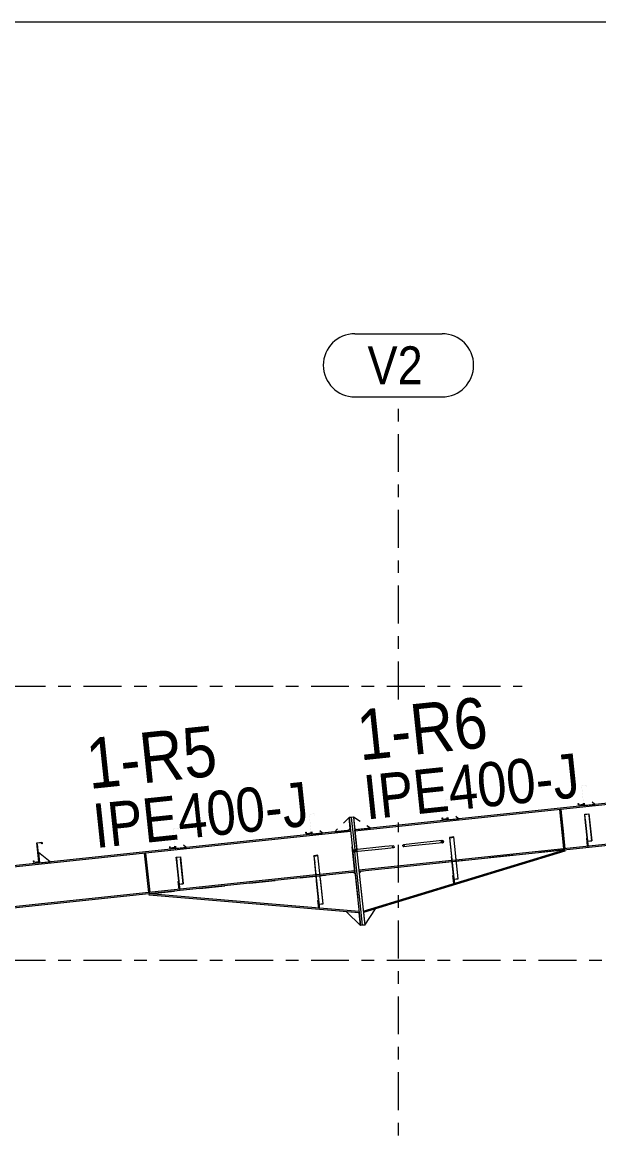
# Model space of a CAD drawing. Header units: millimetres. Extents: x -79 to 743, y -408 to 166.
# Drawn here: x 213.2 to 258.8, y 78 to 166.1 of the extents above; entities that cross this region are included whole.
import ezdxf

# ---------------------------------------------------------------- set-up
doc = ezdxf.new("R2010")
doc.units = ezdxf.units.MM
for name, pattern in [('XKITLINE00', [0]), ('XKITLINE02', [4, 2, -2]), ('XKITLINE03', [6, 3, -1, 1, -1])]:
    doc.linetypes.add(name, pattern=pattern)
for name, color, linetype, lineweight in [('DrawingSheet', 5, 'Continuous', 0), ('Part', 2, 'Continuous', 0), ('PartMark', 7, 'Continuous', 0), ('S-grid', 1, 'Continuous', 0)]:
    doc.layers.add(name, color=color, linetype=linetype, lineweight=lineweight)
doc.styles.add('ARIAL', font='ARIAL.TTF')

# ---------------------------------------------------------------- blocks, each defined once
blk = doc.blocks.new('*A9')
at = {"layer": 'Part'}
blk.add_hatch(color=3, dxfattribs=at).paths.add_polyline_path([(236.211, 100.135), (236.543, 100.17), (236.546, 100.141), (236.231, 100.108), (236.288, 99.565), (236.272, 99.563)], flags=17)
blk = doc.blocks.new('*A10')
at = {"layer": 'Part'}
blk.add_hatch(color=3, dxfattribs=at).paths.add_polyline_path([(225.331, 100.013), (225.662, 100.048), (225.664, 100.027), (225.35, 99.994), (225.392, 99.595), (225.375, 99.593)], flags=17)
blk = doc.blocks.new('*A11')
at = {"layer": 'Part'}
blk.add_hatch(color=3, dxfattribs=at).paths.add_polyline_path([(246.952, 101.584), (247.283, 101.619), (247.286, 101.593), (246.971, 101.56), (247.023, 101.066), (247.007, 101.064)], flags=17)
blk = doc.blocks.new('*A12')
at = {"layer": 'Part'}
blk.add_hatch(color=3, dxfattribs=at).paths.add_polyline_path([(257.651, 103.422), (257.983, 103.457), (257.985, 103.436), (257.67, 103.403), (257.712, 103.004), (257.696, 103.002)], flags=17)
blk = doc.blocks.new('*A41')
at = {"layer": 'Part'}
blk.add_hatch(color=3, dxfattribs=at).paths.add_polyline_path([(239.441, 100.596), (239.52, 100.58), (239.558, 100.524), (239.532, 100.462), (239.458, 100.43), (239.379, 100.446), (239.341, 100.502), (239.367, 100.563)], flags=17)
blk = doc.blocks.new('*A42')
at = {"layer": 'Part'}
blk.add_hatch(color=3, dxfattribs=at).paths.add_polyline_path([(246.375, 101.327), (246.454, 101.311), (246.492, 101.256), (246.466, 101.194), (246.392, 101.161), (246.313, 101.178), (246.276, 101.233), (246.301, 101.295)], flags=17)
blk = doc.blocks.new('*A47')
at = {"layer": 'Part'}
blk.add_hatch(color=3, dxfattribs=at).paths.add_polyline_path([(214.303, 101.145), (214.717, 101.189), (214.73, 101.065), (214.715, 101.063), (214.704, 101.173), (214.319, 101.132), (214.477, 99.639), (214.062, 99.595), (214.049, 99.719), (214.064, 99.721), (214.076, 99.611), (214.46, 99.652)], flags=17)
blk = doc.blocks.new('*A48')
at = {"layer": 'Part'}
blk.add_hatch(color=3, dxfattribs=at).paths.add_polyline_path([(214.303, 101.145), (214.717, 101.189), (214.73, 101.065), (214.715, 101.063), (214.704, 101.173), (214.319, 101.132), (214.477, 99.639), (214.062, 99.595), (214.049, 99.719), (214.064, 99.721), (214.076, 99.611), (214.46, 99.652)], flags=17)
blk = doc.blocks.new('*A49')
at = {"layer": 'Part'}
blk.add_hatch(color=3, dxfattribs=at).paths.add_polyline_path([(225.076, 102.282), (225.491, 102.325), (225.504, 102.201), (225.489, 102.199), (225.477, 102.309), (225.093, 102.268), (225.25, 100.775), (224.836, 100.731), (224.823, 100.856), (224.838, 100.857), (224.849, 100.748), (225.234, 100.788)], flags=17)
blk = doc.blocks.new('*A50')
at = {"layer": 'Part'}
blk.add_hatch(color=3, dxfattribs=at).paths.add_polyline_path([(225.076, 102.282), (225.491, 102.325), (225.504, 102.201), (225.489, 102.199), (225.477, 102.309), (225.093, 102.268), (225.25, 100.775), (224.836, 100.731), (224.823, 100.856), (224.838, 100.857), (224.849, 100.748), (225.234, 100.788)], flags=17)
blk = doc.blocks.new('*A51')
at = {"layer": 'Part'}
blk.add_hatch(color=3, dxfattribs=at).paths.add_polyline_path([(235.85, 103.418), (236.264, 103.462), (236.277, 103.337), (236.263, 103.336), (236.251, 103.445), (235.866, 103.405), (236.024, 101.911), (235.61, 101.868), (235.596, 101.992), (235.611, 101.993), (235.623, 101.884), (236.007, 101.925)], flags=17)
blk = doc.blocks.new('*A52')
at = {"layer": 'Part'}
blk.add_hatch(color=3, dxfattribs=at).paths.add_polyline_path([(235.85, 103.418), (236.264, 103.462), (236.277, 103.337), (236.263, 103.336), (236.251, 103.445), (235.866, 103.405), (236.024, 101.911), (235.61, 101.868), (235.596, 101.992), (235.611, 101.993), (235.623, 101.884), (236.007, 101.925)], flags=17)
blk = doc.blocks.new('*A53')
at = {"layer": 'Part'}
blk.add_hatch(color=3, dxfattribs=at).paths.add_polyline_path([(246.624, 104.554), (247.038, 104.598), (247.051, 104.474), (247.036, 104.472), (247.025, 104.582), (246.64, 104.541), (246.798, 103.048), (246.383, 103.004), (246.37, 103.128), (246.385, 103.13), (246.396, 103.02), (246.781, 103.061)], flags=17)
blk = doc.blocks.new('*A54')
at = {"layer": 'Part'}
blk.add_hatch(color=3, dxfattribs=at).paths.add_polyline_path([(246.624, 104.554), (247.038, 104.598), (247.051, 104.474), (247.036, 104.472), (247.025, 104.582), (246.64, 104.541), (246.798, 103.048), (246.383, 103.004), (246.37, 103.128), (246.385, 103.13), (246.396, 103.02), (246.781, 103.061)], flags=17)
blk = doc.blocks.new('*A55')
at = {"layer": 'Part'}
blk.add_hatch(color=3, dxfattribs=at).paths.add_polyline_path([(257.397, 105.691), (257.811, 105.734), (257.825, 105.61), (257.81, 105.609), (257.798, 105.718), (257.414, 105.677), (257.571, 104.184), (257.157, 104.14), (257.144, 104.265), (257.159, 104.266), (257.17, 104.157), (257.555, 104.197)], flags=17)
blk = doc.blocks.new('*A56')
at = {"layer": 'Part'}
blk.add_hatch(color=3, dxfattribs=at).paths.add_polyline_path([(257.397, 105.691), (257.811, 105.734), (257.825, 105.61), (257.81, 105.609), (257.798, 105.718), (257.414, 105.677), (257.571, 104.184), (257.157, 104.14), (257.144, 104.265), (257.159, 104.266), (257.17, 104.157), (257.555, 104.197)], flags=17)
blk = doc.blocks.new('*A472')
at = {"layer": 'DrawingSheet', "color": 5, "linetype": 'XKITLINE00', "lineweight": 0}
blk.add_line((743.244, 166.097), (-76.756, 166.097), dxfattribs=at)
blk = doc.blocks.new('*A475')
at = {"layer": 'S-grid', "color": 1, "linetype": 'XKITLINE03', "lineweight": 0}
blk.add_line((-10, 113.542), (252.703, 113.542), dxfattribs=at)
blk = doc.blocks.new('*A476')
at = {"layer": 'S-grid', "color": 1, "linetype": 'XKITLINE03', "lineweight": 0}
blk.add_line((-10, 91.875), (572.492, 91.875), dxfattribs=at)
blk = doc.blocks.new('*A478')
at = {"layer": 'Part', "color": 2, "linetype": 'XKITLINE00', "lineweight": 0}
for p, q in [((312.084, 109.85), (239.45, 102.189)), ((312.095, 109.742), (239.462, 102.081)), ((312.093, 109.767), (312.095, 109.742)), ((312.422, 106.643), (247.476, 99.793)), ((312.422, 106.643), (312.434, 106.535)), ((312.434, 106.535), (247.487, 99.685)), ((247.145, 99.758), (239.788, 98.982)), ((247.156, 99.65), (239.8, 98.874))]:
    blk.add_line(p, q, dxfattribs=at)
at = {"layer": 'Part', "color": 7, "linetype": 'XKITLINE02', "lineweight": 0}
for p, q in [((312.084, 109.85), (312.093, 109.767)), ((312.095, 109.742), (312.422, 106.643)), ((239.45, 102.189), (239.8, 98.874)), ((247.476, 99.793), (247.145, 99.758)), ((247.487, 99.685), (247.156, 99.65))]:
    blk.add_line(p, q, dxfattribs=at)
blk = doc.blocks.new('*A523')
at = {"layer": 'S-grid', "color": 1, "linetype": 'XKITLINE03', "lineweight": 0}
for p, q in [((242.917, 112.509), (242.917, 136.447)), ((242.917, -10), (242.917, 102.756))]:
    blk.add_line(p, q, dxfattribs=at)
at = {"layer": 'S-grid', "color": 3, "style": 'ARIAL', "width": 0.85}
blk.add_text('V2', height=3, dxfattribs=at).set_placement((240.47, 137.447))
blk = doc.blocks.new('*A538')
at = {"layer": 'Part', "color": 2, "linetype": 'XKITLINE00', "lineweight": 0}
for p, q in [((214.37, 101.052), (214.328, 101.047)), ((214.527, 99.56), (214.37, 101.052)), ((214.477, 99.639), (214.486, 99.556))]:
    blk.add_line(p, q, dxfattribs=at)
at = {"layer": 'Part', "color": 7, "linetype": 'XKITLINE02', "lineweight": 0}
for p, q in [((214.328, 101.047), (214.477, 99.639)), ((214.486, 99.556), (214.527, 99.56))]:
    blk.add_line(p, q, dxfattribs=at)
blk = doc.blocks.new('*A539')
at = {"layer": 'Part', "color": 7, "linetype": 'XKITLINE02', "lineweight": 0}
for p, q in [((223.211, 97.124), (239.347, 98.826)), ((239.481, 98.718), (239.809, 95.607))]:
    blk.add_line(p, q, dxfattribs=at)
at = {"layer": 'Part', "color": 2, "linetype": 'XKITLINE00', "lineweight": 0}
for p, q in [((239.347, 98.826), (239.481, 98.718)), ((223.202, 97.016), (223.211, 97.124)), ((239.809, 95.607), (223.202, 97.016)), ((239.798, 95.717), (223.211, 97.124))]:
    blk.add_line(p, q, dxfattribs=at)
blk = doc.blocks.new('*A540')
at = {"layer": 'Part', "color": 7, "linetype": 'XKITLINE02', "lineweight": 0}
for p, q in [((256.057, 100.589), (239.921, 98.887)), ((239.813, 98.753), (240.141, 95.642))]:
    blk.add_line(p, q, dxfattribs=at)
at = {"layer": 'Part', "color": 2, "linetype": 'XKITLINE00', "lineweight": 0}
for p, q in [((240.129, 95.752), (256.057, 100.589)), ((256.089, 100.485), (240.141, 95.642)), ((256.057, 100.589), (256.089, 100.485)), ((239.921, 98.887), (239.813, 98.753))]:
    blk.add_line(p, q, dxfattribs=at)
blk = doc.blocks.new('*A541')
at = {"layer": 'Part', "color": 2, "linetype": 'XKITLINE00', "lineweight": 0}
for p, q in [((236.542, 96.601), (236.584, 96.605)), ((236.607, 95.987), (236.542, 96.601)), ((236.604, 96.41), (236.649, 95.984))]:
    blk.add_line(p, q, dxfattribs=at)
at = {"layer": 'Part', "color": 7, "linetype": 'XKITLINE02', "lineweight": 0}
for p, q in [((236.584, 96.605), (236.604, 96.41)), ((236.595, 96.104), (236.636, 96.108)), ((236.607, 95.987), (236.608, 95.979)), ((236.649, 95.984), (236.608, 95.979))]:
    blk.add_line(p, q, dxfattribs=at)
blk = doc.blocks.new('*A542')
at = {"layer": 'Part', "color": 7, "linetype": 'XKITLINE02', "lineweight": 0}
for p, q in [((236.584, 96.605), (236.542, 96.601)), ((236.542, 96.601), (236.608, 95.979)), ((236.649, 95.984), (236.584, 96.605)), ((236.595, 96.104), (236.636, 96.108)), ((236.608, 95.979), (236.649, 95.984))]:
    blk.add_line(p, q, dxfattribs=at)
blk = doc.blocks.new('*A543')
at = {"layer": 'Part', "color": 2, "linetype": 'XKITLINE00', "lineweight": 0}
for p, q in [((225.49, 98.102), (225.532, 98.106)), ((225.556, 97.48), (225.49, 98.102)), ((225.559, 97.847), (225.597, 97.485))]:
    blk.add_line(p, q, dxfattribs=at)
at = {"layer": 'Part', "color": 7, "linetype": 'XKITLINE02', "lineweight": 0}
for p, q in [((225.532, 98.106), (225.559, 97.847)), ((225.543, 97.605), (225.584, 97.609)), ((225.597, 97.485), (225.556, 97.48))]:
    blk.add_line(p, q, dxfattribs=at)
blk = doc.blocks.new('*A544')
at = {"layer": 'Part', "color": 7, "linetype": 'XKITLINE02', "lineweight": 0}
for p, q in [((225.532, 98.106), (225.49, 98.102)), ((225.49, 98.102), (225.556, 97.48)), ((225.597, 97.485), (225.532, 98.106)), ((225.543, 97.605), (225.584, 97.609)), ((225.556, 97.48), (225.597, 97.485))]:
    blk.add_line(p, q, dxfattribs=at)
blk = doc.blocks.new('*A545')
at = {"layer": 'Part', "color": 2, "linetype": 'XKITLINE00', "lineweight": 0}
blk.add_line((238.813, 95.691), (239.914, 94.612), dxfattribs=at)
at = {"layer": 'Part', "color": 7, "linetype": 'XKITLINE02', "lineweight": 0}
for p, q in [((239.809, 95.607), (238.813, 95.691)), ((239.914, 94.612), (239.809, 95.607))]:
    blk.add_line(p, q, dxfattribs=at)
blk = doc.blocks.new('*A546')
at = {"layer": 'Part', "color": 7, "linetype": 'XKITLINE02', "lineweight": 0}
for p, q in [((241.098, 95.932), (240.141, 95.642)), ((240.141, 95.642), (240.246, 94.647))]:
    blk.add_line(p, q, dxfattribs=at)
at = {"layer": 'Part', "color": 2, "linetype": 'XKITLINE00', "lineweight": 0}
blk.add_line((240.246, 94.647), (241.098, 95.932), dxfattribs=at)
blk = doc.blocks.new('*A547')
at = {"layer": 'Part', "color": 2, "linetype": 'XKITLINE00', "lineweight": 0}
for p, q in [((236.543, 100.17), (236.211, 100.135)), ((236.211, 100.135), (236.604, 96.41)), ((236.231, 100.108), (236.546, 100.141)), ((236.231, 100.108), (236.288, 99.565)), ((236.288, 99.565), (236.272, 99.563)), ((236.652, 96.118), (236.288, 99.565)), ((236.947, 96.334), (236.543, 100.17)), ((236.632, 96.301), (236.947, 96.334)), ((236.635, 96.117), (236.652, 96.118))]:
    blk.add_line(p, q, dxfattribs=at)
at = {"layer": 'Part', "color": 7, "linetype": 'XKITLINE02', "lineweight": 0}
for p, q in [((236.604, 96.41), (236.635, 96.117)), ((236.615, 96.309), (236.946, 96.344))]:
    blk.add_line(p, q, dxfattribs=at)
blk = doc.blocks.new('*A548')
at = {"layer": 'Part', "color": 7, "linetype": 'XKITLINE02', "lineweight": 0}
for p, q in [((236.635, 96.117), (236.211, 100.135)), ((236.652, 96.118), (236.231, 100.108)), ((236.947, 96.334), (236.543, 100.17)), ((236.615, 96.309), (236.946, 96.344)), ((236.632, 96.301), (236.947, 96.334)), ((236.635, 96.117), (236.652, 96.118))]:
    blk.add_line(p, q, dxfattribs=at)
blk = doc.blocks.new('*A549')
at = {"layer": 'Part', "color": 7, "linetype": 'XKITLINE02', "lineweight": 0}
for p, q in [((236.012, 102.027), (236.024, 101.911)), ((236.033, 101.828), (236.074, 101.833))]:
    blk.add_line(p, q, dxfattribs=at)
at = {"layer": 'Part', "color": 2, "linetype": 'XKITLINE00', "lineweight": 0}
for p, q in [((236.024, 101.911), (236.033, 101.828)), ((236.074, 101.833), (236.053, 102.032))]:
    blk.add_line(p, q, dxfattribs=at)
blk = doc.blocks.new('*A550')
at = {"layer": 'Part', "color": 7, "linetype": 'XKITLINE02', "lineweight": 0}
for p, q in [((236.053, 102.032), (236.074, 101.833)), ((236.074, 101.833), (236.903, 101.92))]:
    blk.add_line(p, q, dxfattribs=at)
at = {"layer": 'Part', "color": 2, "linetype": 'XKITLINE00', "lineweight": 0}
blk.add_line((236.903, 101.92), (236.683, 102.098), dxfattribs=at)
blk = doc.blocks.new('*A551')
at = {"layer": 'Part', "color": 2, "linetype": 'XKITLINE00', "lineweight": 0}
for p, q in [((225.331, 100.013), (225.662, 100.048)), ((225.375, 99.593), (225.331, 100.013)), ((225.664, 100.027), (225.35, 99.994)), ((225.35, 99.994), (225.392, 99.595)), ((225.392, 99.595), (225.375, 99.593)), ((225.375, 99.593), (225.559, 97.847)), ((225.599, 97.626), (225.392, 99.595)), ((225.662, 100.048), (225.888, 97.908)), ((225.573, 97.875), (225.888, 97.908)), ((225.583, 97.625), (225.599, 97.626))]:
    blk.add_line(p, q, dxfattribs=at)
at = {"layer": 'Part', "color": 7, "linetype": 'XKITLINE02', "lineweight": 0}
for p, q in [((225.555, 97.886), (225.887, 97.921)), ((225.559, 97.847), (225.583, 97.625))]:
    blk.add_line(p, q, dxfattribs=at)
blk = doc.blocks.new('*A552')
at = {"layer": 'Part', "color": 7, "linetype": 'XKITLINE02', "lineweight": 0}
for p, q in [((225.583, 97.625), (225.331, 100.013)), ((225.599, 97.626), (225.35, 99.994)), ((225.888, 97.908), (225.662, 100.048)), ((225.555, 97.886), (225.887, 97.921)), ((225.573, 97.875), (225.888, 97.908)), ((225.583, 97.625), (225.599, 97.626))]:
    blk.add_line(p, q, dxfattribs=at)
blk = doc.blocks.new('*A553')
at = {"layer": 'Part', "color": 7, "linetype": 'XKITLINE02', "lineweight": 0}
for p, q in [((225.238, 100.891), (225.25, 100.775)), ((225.259, 100.692), (225.301, 100.696))]:
    blk.add_line(p, q, dxfattribs=at)
at = {"layer": 'Part', "color": 2, "linetype": 'XKITLINE00', "lineweight": 0}
for p, q in [((225.25, 100.775), (225.259, 100.692)), ((225.301, 100.696), (225.28, 100.895))]:
    blk.add_line(p, q, dxfattribs=at)
blk = doc.blocks.new('*A554')
at = {"layer": 'Part', "color": 7, "linetype": 'XKITLINE02', "lineweight": 0}
for p, q in [((225.28, 100.895), (225.301, 100.696)), ((225.301, 100.696), (226.129, 100.784))]:
    blk.add_line(p, q, dxfattribs=at)
at = {"layer": 'Part', "color": 2, "linetype": 'XKITLINE00', "lineweight": 0}
blk.add_line((226.129, 100.784), (225.909, 100.962), dxfattribs=at)
blk = doc.blocks.new('*A555')
at = {"layer": 'Part', "color": 7, "linetype": 'XKITLINE02', "lineweight": 0}
for p, q in [((222.832, 100.327), (222.915, 100.336)), ((222.845, 100.203), (222.928, 100.212)), ((223.146, 97.352), (223.228, 97.361)), ((223.159, 97.228), (223.242, 97.236))]:
    blk.add_line(p, q, dxfattribs=at)
at = {"layer": 'Part', "color": 2, "linetype": 'XKITLINE00', "lineweight": 0}
for p, q in [((223.159, 97.228), (222.832, 100.327)), ((222.915, 100.336), (223.242, 97.236))]:
    blk.add_line(p, q, dxfattribs=at)
blk = doc.blocks.new('*A556')
at = {"layer": 'Part', "color": 7, "linetype": 'XKITLINE02', "lineweight": 0}
for p, q in [((222.832, 100.327), (222.915, 100.336)), ((222.832, 100.327), (223.159, 97.228)), ((222.845, 100.203), (222.928, 100.212)), ((222.915, 100.336), (223.242, 97.236)), ((223.228, 97.361), (223.146, 97.352)), ((223.242, 97.236), (223.159, 97.228))]:
    blk.add_line(p, q, dxfattribs=at)
blk = doc.blocks.new('*A557')
at = {"layer": 'Part', "color": 2, "linetype": 'XKITLINE00', "lineweight": 0}
for p, q in [((239.18, 103.166), (239.014, 103.148)), ((239.014, 103.148), (239.914, 94.612)), ((239.18, 103.166), (239.451, 100.597)), ((240.08, 94.63), (239.468, 100.431)), ((240.08, 94.63), (239.914, 94.612))]:
    blk.add_line(p, q, dxfattribs=at)
at = {"layer": 'Part', "color": 7, "linetype": 'XKITLINE02', "lineweight": 0}
blk.add_line((239.451, 100.597), (239.468, 100.431), dxfattribs=at)
blk = doc.blocks.new('*A558')
at = {"layer": 'Part', "color": 2, "linetype": 'XKITLINE00', "lineweight": 0}
for p, q in [((239.345, 103.183), (239.18, 103.166)), ((239.18, 103.166), (239.451, 100.597)), ((239.345, 103.183), (239.616, 100.614)), ((240.08, 94.63), (239.468, 100.431)), ((239.634, 100.449), (240.246, 94.647)), ((240.246, 94.647), (240.08, 94.63))]:
    blk.add_line(p, q, dxfattribs=at)
at = {"layer": 'Part', "color": 7, "linetype": 'XKITLINE02', "lineweight": 0}
for p, q in [((239.451, 100.597), (239.468, 100.431)), ((239.616, 100.614), (239.634, 100.449))]:
    blk.add_line(p, q, dxfattribs=at)
blk = doc.blocks.new('*A559')
at = {"layer": 'Part', "color": 7, "linetype": 'XKITLINE02', "lineweight": 0}
for p, q in [((246.827, 103.168), (246.848, 102.969)), ((246.848, 102.969), (247.676, 103.057))]:
    blk.add_line(p, q, dxfattribs=at)
at = {"layer": 'Part', "color": 2, "linetype": 'XKITLINE00', "lineweight": 0}
blk.add_line((247.676, 103.057), (247.457, 103.234), dxfattribs=at)
blk = doc.blocks.new('*A560')
at = {"layer": 'Part', "color": 7, "linetype": 'XKITLINE02', "lineweight": 0}
for p, q in [((246.785, 103.164), (246.798, 103.048)), ((246.806, 102.965), (246.848, 102.969))]:
    blk.add_line(p, q, dxfattribs=at)
at = {"layer": 'Part', "color": 2, "linetype": 'XKITLINE00', "lineweight": 0}
for p, q in [((246.798, 103.048), (246.806, 102.965)), ((246.848, 102.969), (246.827, 103.168))]:
    blk.add_line(p, q, dxfattribs=at)
blk = doc.blocks.new('*A561')
at = {"layer": 'Part', "color": 7, "linetype": 'XKITLINE02', "lineweight": 0}
for p, q in [((247.271, 98.562), (247.229, 98.557)), ((247.229, 98.557), (247.295, 97.936)), ((247.336, 97.94), (247.271, 98.562)), ((247.282, 98.06), (247.323, 98.065)), ((247.295, 97.936), (247.336, 97.94))]:
    blk.add_line(p, q, dxfattribs=at)
blk = doc.blocks.new('*A562')
at = {"layer": 'Part', "color": 2, "linetype": 'XKITLINE00', "lineweight": 0}
for p, q in [((247.229, 98.557), (247.271, 98.562)), ((247.295, 97.936), (247.229, 98.557)), ((247.293, 98.349), (247.336, 97.94)), ((247.336, 97.94), (247.295, 97.936))]:
    blk.add_line(p, q, dxfattribs=at)
at = {"layer": 'Part', "color": 7, "linetype": 'XKITLINE02', "lineweight": 0}
for p, q in [((247.271, 98.562), (247.293, 98.349)), ((247.282, 98.06), (247.323, 98.065))]:
    blk.add_line(p, q, dxfattribs=at)
blk = doc.blocks.new('*A563')
at = {"layer": 'Part', "color": 7, "linetype": 'XKITLINE02', "lineweight": 0}
for p, q in [((247.322, 98.073), (246.952, 101.584)), ((247.339, 98.075), (246.971, 101.56)), ((247.633, 98.308), (247.283, 101.619)), ((247.3, 98.284), (247.631, 98.319)), ((247.318, 98.275), (247.633, 98.308)), ((247.322, 98.073), (247.339, 98.075))]:
    blk.add_line(p, q, dxfattribs=at)
blk = doc.blocks.new('*A564')
at = {"layer": 'Part', "color": 2, "linetype": 'XKITLINE00', "lineweight": 0}
for p, q in [((247.283, 101.619), (246.952, 101.584)), ((246.952, 101.584), (247.293, 98.349)), ((246.971, 101.56), (247.286, 101.593)), ((247.339, 98.075), (246.971, 101.56)), ((247.633, 98.308), (247.283, 101.619)), ((247.007, 101.064), (247.023, 101.066)), ((247.318, 98.275), (247.633, 98.308)), ((247.322, 98.073), (247.339, 98.075))]:
    blk.add_line(p, q, dxfattribs=at)
at = {"layer": 'Part', "color": 7, "linetype": 'XKITLINE02', "lineweight": 0}
for p, q in [((247.293, 98.349), (247.322, 98.073)), ((247.3, 98.284), (247.631, 98.319))]:
    blk.add_line(p, q, dxfattribs=at)
blk = doc.blocks.new('*A565')
at = {"layer": 'Part', "color": 2, "linetype": 'XKITLINE00', "lineweight": 0}
for p, q in [((239.014, 103.148), (238.559, 102.698)), ((238.103, 102.248), (237.876, 102.023)), ((238.994, 102.141), (239.106, 102.278))]:
    blk.add_line(p, q, dxfattribs=at)
at = {"layer": 'Part', "color": 7, "linetype": 'XKITLINE02', "lineweight": 0}
for p, q in [((239.106, 102.278), (239.014, 103.148)), ((237.876, 102.023), (238.994, 102.141))]:
    blk.add_line(p, q, dxfattribs=at)
blk = doc.blocks.new('*A566')
at = {"layer": 'Part', "color": 2, "linetype": 'XKITLINE00', "lineweight": 0}
for p, q in [((239.884, 102.838), (239.345, 103.183)), ((239.437, 102.313), (239.575, 102.202)), ((240.693, 102.32), (240.424, 102.493))]:
    blk.add_line(p, q, dxfattribs=at)
at = {"layer": 'Part', "color": 7, "linetype": 'XKITLINE02', "lineweight": 0}
for p, q in [((239.345, 103.183), (239.437, 102.313)), ((239.575, 102.202), (240.693, 102.32))]:
    blk.add_line(p, q, dxfattribs=at)
blk = doc.blocks.new('*A567')
at = {"layer": 'Part', "color": 7, "linetype": 'XKITLINE02', "lineweight": 0}
for p, q in [((255.677, 103.792), (255.76, 103.8)), ((255.677, 103.792), (256.004, 100.692)), ((255.69, 103.667), (255.773, 103.676)), ((255.76, 103.8), (256.087, 100.701)), ((256.074, 100.825), (255.991, 100.816)), ((256.087, 100.701), (256.004, 100.692))]:
    blk.add_line(p, q, dxfattribs=at)
blk = doc.blocks.new('*A568')
at = {"layer": 'Part', "color": 7, "linetype": 'XKITLINE02', "lineweight": 0}
for p, q in [((255.677, 103.792), (255.76, 103.8)), ((255.69, 103.667), (255.773, 103.676)), ((255.991, 100.816), (256.074, 100.825)), ((256.004, 100.692), (256.087, 100.701))]:
    blk.add_line(p, q, dxfattribs=at)
at = {"layer": 'Part', "color": 2, "linetype": 'XKITLINE00', "lineweight": 0}
for p, q in [((256.004, 100.692), (255.677, 103.792)), ((255.76, 103.8), (256.087, 100.701))]:
    blk.add_line(p, q, dxfattribs=at)
blk = doc.blocks.new('*A569')
at = {"layer": 'Part', "color": 7, "linetype": 'XKITLINE02', "lineweight": 0}
for p, q in [((257.6, 104.304), (257.621, 104.106)), ((257.621, 104.106), (258.45, 104.193))]:
    blk.add_line(p, q, dxfattribs=at)
at = {"layer": 'Part', "color": 2, "linetype": 'XKITLINE00', "lineweight": 0}
blk.add_line((258.45, 104.193), (258.23, 104.371), dxfattribs=at)
blk = doc.blocks.new('*A570')
at = {"layer": 'Part', "color": 7, "linetype": 'XKITLINE02', "lineweight": 0}
for p, q in [((257.559, 104.3), (257.571, 104.184)), ((257.58, 104.101), (257.621, 104.106))]:
    blk.add_line(p, q, dxfattribs=at)
at = {"layer": 'Part', "color": 2, "linetype": 'XKITLINE00', "lineweight": 0}
for p, q in [((257.571, 104.184), (257.58, 104.101)), ((257.621, 104.106), (257.6, 104.304))]:
    blk.add_line(p, q, dxfattribs=at)
blk = doc.blocks.new('*A571')
at = {"layer": 'Part', "color": 7, "linetype": 'XKITLINE02', "lineweight": 0}
for p, q in [((257.853, 101.515), (257.811, 101.511)), ((257.811, 101.511), (257.877, 100.89)), ((257.918, 100.894), (257.853, 101.515)), ((257.864, 101.014), (257.905, 101.018)), ((257.877, 100.89), (257.918, 100.894))]:
    blk.add_line(p, q, dxfattribs=at)
blk = doc.blocks.new('*A572')
at = {"layer": 'Part', "color": 2, "linetype": 'XKITLINE00', "lineweight": 0}
for p, q in [((257.811, 101.511), (257.853, 101.515)), ((257.877, 100.89), (257.811, 101.511)), ((257.88, 101.256), (257.918, 100.894))]:
    blk.add_line(p, q, dxfattribs=at)
at = {"layer": 'Part', "color": 7, "linetype": 'XKITLINE02', "lineweight": 0}
for p, q in [((257.853, 101.515), (257.88, 101.256)), ((257.864, 101.014), (257.905, 101.018)), ((257.918, 100.894), (257.877, 100.89))]:
    blk.add_line(p, q, dxfattribs=at)
blk = doc.blocks.new('*A573')
at = {"layer": 'Part', "color": 7, "linetype": 'XKITLINE02', "lineweight": 0}
for p, q in [((257.903, 101.034), (257.651, 103.422)), ((257.92, 101.035), (257.67, 103.403)), ((258.209, 101.317), (257.983, 103.457)), ((257.876, 101.295), (258.207, 101.33)), ((257.894, 101.284), (258.209, 101.317)), ((257.903, 101.034), (257.92, 101.035))]:
    blk.add_line(p, q, dxfattribs=at)
blk = doc.blocks.new('*A574')
at = {"layer": 'Part', "color": 2, "linetype": 'XKITLINE00', "lineweight": 0}
for p, q in [((257.651, 103.422), (257.983, 103.457)), ((257.696, 103.002), (257.651, 103.422)), ((257.67, 103.403), (257.985, 103.436)), ((257.92, 101.035), (257.67, 103.403)), ((257.983, 103.457), (258.209, 101.317)), ((257.696, 103.002), (257.712, 103.004)), ((257.696, 103.002), (257.88, 101.256)), ((257.894, 101.284), (258.209, 101.317)), ((257.903, 101.034), (257.92, 101.035))]:
    blk.add_line(p, q, dxfattribs=at)
at = {"layer": 'Part', "color": 7, "linetype": 'XKITLINE02', "lineweight": 0}
for p, q in [((257.876, 101.295), (258.207, 101.33)), ((257.88, 101.256), (257.903, 101.034))]:
    blk.add_line(p, q, dxfattribs=at)
blk = doc.blocks.new('*A656')
at = {"layer": 'Part', "color": 2, "linetype": 'XKITLINE00', "lineweight": 0}
for p, q in [((239.367, 100.563), (239.341, 100.502)), ((239.341, 100.502), (239.379, 100.446)), ((239.441, 100.596), (239.367, 100.563)), ((239.379, 100.446), (239.458, 100.43)), ((241.844, 100.849), (239.441, 100.596)), ((239.52, 100.58), (239.441, 100.596)), ((241.862, 100.684), (239.458, 100.43)), ((239.458, 100.43), (239.532, 100.462)), ((239.558, 100.524), (239.52, 100.58)), ((239.532, 100.462), (239.558, 100.524))]:
    blk.add_line(p, q, dxfattribs=at)
at = {"layer": 'Part', "color": 7, "linetype": 'XKITLINE02', "lineweight": 0}
for p, q in [((242.511, 100.92), (241.844, 100.849)), ((242.528, 100.754), (241.862, 100.684)), ((242.456, 100.83), (242.468, 100.891)), ((242.481, 100.773), (242.456, 100.83)), ((242.468, 100.891), (242.511, 100.92)), ((242.528, 100.754), (242.481, 100.773)), ((242.511, 100.92), (242.558, 100.9)), ((242.571, 100.783), (242.528, 100.754)), ((242.558, 100.9), (242.583, 100.843)), ((242.583, 100.843), (242.571, 100.783))]:
    blk.add_line(p, q, dxfattribs=at)
blk = doc.blocks.new('*A657')
at = {"layer": 'Part', "color": 2, "linetype": 'XKITLINE00', "lineweight": 0}
for p, q in [((246.375, 101.327), (243.972, 101.074)), ((246.301, 101.295), (246.276, 101.233)), ((246.375, 101.327), (246.301, 101.295)), ((246.454, 101.311), (246.375, 101.327)), ((246.492, 101.256), (246.454, 101.311)), ((246.392, 101.161), (243.989, 100.908)), ((246.276, 101.233), (246.313, 101.178)), ((246.313, 101.178), (246.392, 101.161)), ((246.392, 101.161), (246.466, 101.194)), ((246.466, 101.194), (246.492, 101.256))]:
    blk.add_line(p, q, dxfattribs=at)
at = {"layer": 'Part', "color": 7, "linetype": 'XKITLINE02', "lineweight": 0}
for p, q in [((243.25, 100.914), (243.263, 100.974)), ((243.275, 100.857), (243.25, 100.914)), ((243.263, 100.974), (243.305, 101.003)), ((243.323, 100.838), (243.275, 100.857)), ((243.972, 101.074), (243.305, 101.003)), ((243.305, 101.003), (243.353, 100.984)), ((243.989, 100.908), (243.323, 100.838)), ((243.365, 100.867), (243.323, 100.838)), ((243.353, 100.984), (243.377, 100.927)), ((243.377, 100.927), (243.365, 100.867))]:
    blk.add_line(p, q, dxfattribs=at)
blk = doc.blocks.new('*A662')
at = {"layer": 'Part', "color": 2, "linetype": 'XKITLINE00', "lineweight": 0}
for p, q in [((214.303, 101.145), (214.717, 101.189)), ((214.46, 99.652), (214.303, 101.145)), ((214.704, 101.173), (214.319, 101.132)), ((214.319, 101.132), (214.477, 99.639)), ((214.715, 101.063), (214.704, 101.173)), ((214.73, 101.065), (214.715, 101.063)), ((214.717, 101.189), (214.73, 101.065)), ((214.049, 99.719), (214.064, 99.721)), ((214.062, 99.595), (214.049, 99.719)), ((214.477, 99.639), (214.062, 99.595)), ((214.064, 99.721), (214.076, 99.611)), ((214.076, 99.611), (214.46, 99.652))]:
    blk.add_line(p, q, dxfattribs=at)
blk = doc.blocks.new('*A663')
at = {"layer": 'Part', "color": 2, "linetype": 'XKITLINE00', "lineweight": 0}
for p, q in [((214.303, 101.145), (214.717, 101.189)), ((214.46, 99.652), (214.303, 101.145)), ((214.704, 101.173), (214.319, 101.132)), ((214.319, 101.132), (214.477, 99.639)), ((214.715, 101.063), (214.704, 101.173)), ((214.73, 101.065), (214.715, 101.063)), ((214.717, 101.189), (214.73, 101.065)), ((214.049, 99.719), (214.064, 99.721)), ((214.062, 99.595), (214.049, 99.719)), ((214.477, 99.639), (214.062, 99.595)), ((214.064, 99.721), (214.076, 99.611)), ((214.076, 99.611), (214.46, 99.652))]:
    blk.add_line(p, q, dxfattribs=at)
blk = doc.blocks.new('*A664')
at = {"layer": 'Part', "color": 2, "linetype": 'XKITLINE00', "lineweight": 0}
for p, q in [((224.823, 100.856), (224.838, 100.857)), ((224.824, 100.847), (224.823, 100.856)), ((224.836, 100.731), (224.824, 100.847)), ((225.25, 100.775), (224.836, 100.731)), ((224.838, 100.857), (224.839, 100.849)), ((224.839, 100.849), (224.849, 100.748)), ((224.849, 100.748), (225.234, 100.788)), ((225.234, 100.788), (225.223, 100.889)), ((225.238, 100.891), (225.25, 100.775))]:
    blk.add_line(p, q, dxfattribs=at)
blk = doc.blocks.new('*A665')
at = {"layer": 'Part', "color": 2, "linetype": 'XKITLINE00', "lineweight": 0}
for p, q in [((224.823, 100.856), (224.838, 100.857)), ((224.824, 100.847), (224.823, 100.856)), ((224.836, 100.731), (224.824, 100.847)), ((225.25, 100.775), (224.836, 100.731)), ((224.838, 100.857), (224.839, 100.849)), ((224.839, 100.849), (224.849, 100.748)), ((224.849, 100.748), (225.234, 100.788)), ((225.234, 100.788), (225.223, 100.889)), ((225.238, 100.891), (225.25, 100.775))]:
    blk.add_line(p, q, dxfattribs=at)
blk = doc.blocks.new('*A666')
at = {"layer": 'Part', "color": 2, "linetype": 'XKITLINE00', "lineweight": 0}
for p, q in [((235.596, 101.992), (235.611, 101.993)), ((235.597, 101.984), (235.596, 101.992)), ((235.61, 101.868), (235.597, 101.984)), ((236.024, 101.911), (235.61, 101.868)), ((235.611, 101.993), (235.612, 101.985)), ((235.612, 101.985), (235.623, 101.884)), ((235.623, 101.884), (236.007, 101.925)), ((236.007, 101.925), (235.997, 102.026)), ((236.012, 102.027), (236.024, 101.911))]:
    blk.add_line(p, q, dxfattribs=at)
blk = doc.blocks.new('*A667')
at = {"layer": 'Part', "color": 2, "linetype": 'XKITLINE00', "lineweight": 0}
for p, q in [((235.596, 101.992), (235.611, 101.993)), ((235.597, 101.984), (235.596, 101.992)), ((235.61, 101.868), (235.597, 101.984)), ((236.024, 101.911), (235.61, 101.868)), ((235.611, 101.993), (235.612, 101.985)), ((235.612, 101.985), (235.623, 101.884)), ((235.623, 101.884), (236.007, 101.925)), ((236.007, 101.925), (235.997, 102.026)), ((236.012, 102.027), (236.024, 101.911))]:
    blk.add_line(p, q, dxfattribs=at)
blk = doc.blocks.new('*A668')
at = {"layer": 'Part', "color": 2, "linetype": 'XKITLINE00', "lineweight": 0}
for p, q in [((246.37, 103.128), (246.385, 103.13)), ((246.371, 103.12), (246.37, 103.128)), ((246.383, 103.004), (246.371, 103.12)), ((246.798, 103.048), (246.383, 103.004)), ((246.385, 103.13), (246.386, 103.122)), ((246.386, 103.122), (246.396, 103.02)), ((246.396, 103.02), (246.781, 103.061)), ((246.781, 103.061), (246.77, 103.162)), ((246.785, 103.164), (246.798, 103.048))]:
    blk.add_line(p, q, dxfattribs=at)
blk = doc.blocks.new('*A669')
at = {"layer": 'Part', "color": 2, "linetype": 'XKITLINE00', "lineweight": 0}
for p, q in [((246.37, 103.128), (246.385, 103.13)), ((246.371, 103.12), (246.37, 103.128)), ((246.383, 103.004), (246.371, 103.12)), ((246.798, 103.048), (246.383, 103.004)), ((246.385, 103.13), (246.386, 103.122)), ((246.386, 103.122), (246.396, 103.02)), ((246.396, 103.02), (246.781, 103.061)), ((246.781, 103.061), (246.77, 103.162)), ((246.785, 103.164), (246.798, 103.048))]:
    blk.add_line(p, q, dxfattribs=at)
blk = doc.blocks.new('*A670')
at = {"layer": 'Part', "color": 2, "linetype": 'XKITLINE00', "lineweight": 0}
for p, q in [((257.144, 104.265), (257.159, 104.266)), ((257.144, 104.256), (257.144, 104.265)), ((257.157, 104.14), (257.144, 104.256)), ((257.571, 104.184), (257.157, 104.14)), ((257.159, 104.266), (257.159, 104.258)), ((257.159, 104.258), (257.17, 104.157)), ((257.17, 104.157), (257.555, 104.197)), ((257.555, 104.197), (257.544, 104.298)), ((257.559, 104.3), (257.571, 104.184))]:
    blk.add_line(p, q, dxfattribs=at)
blk = doc.blocks.new('*A671')
at = {"layer": 'Part', "color": 2, "linetype": 'XKITLINE00', "lineweight": 0}
for p, q in [((257.144, 104.265), (257.159, 104.266)), ((257.144, 104.256), (257.144, 104.265)), ((257.157, 104.14), (257.144, 104.256)), ((257.571, 104.184), (257.157, 104.14)), ((257.159, 104.266), (257.159, 104.258)), ((257.159, 104.258), (257.17, 104.157)), ((257.17, 104.157), (257.555, 104.197)), ((257.555, 104.197), (257.544, 104.298)), ((257.559, 104.3), (257.571, 104.184))]:
    blk.add_line(p, q, dxfattribs=at)
blk = doc.blocks.new('*A674')
at = {"layer": 'Part', "color": 2, "linetype": 'XKITLINE00', "lineweight": 0}
for p, q in [((239.119, 102.154), (139.836, 91.682)), ((239.13, 102.046), (139.972, 91.587)), ((236.371, 98.621), (150.514, 89.565)), ((239.457, 98.947), (236.702, 98.656)), ((239.468, 98.839), (236.714, 98.548)), ((236.382, 98.513), (150.525, 89.458))]:
    blk.add_line(p, q, dxfattribs=at)
at = {"layer": 'Part', "color": 7, "linetype": 'XKITLINE02', "lineweight": 0}
for p, q in [((239.468, 98.839), (239.119, 102.154)), ((236.702, 98.656), (236.371, 98.621)), ((236.714, 98.548), (236.382, 98.513))]:
    blk.add_line(p, q, dxfattribs=at)
blk = doc.blocks.new('*A675')
at = {"layer": 'Part', "color": 2, "linetype": 'XKITLINE00', "lineweight": 0}
blk.add_line((215.356, 99.647), (214.44, 100.389), dxfattribs=at)
at = {"layer": 'Part', "color": 7, "linetype": 'XKITLINE02', "lineweight": 0}
for p, q in [((214.44, 100.389), (214.527, 99.56)), ((214.527, 99.56), (215.356, 99.647))]:
    blk.add_line(p, q, dxfattribs=at)
blk = doc.blocks.new('*A759')
at = {"layer": 'S-grid', "color": 1, "linetype": 'XKITLINE00', "lineweight": 0}
for p, q in [((239.47, 141.447), (246.364, 141.447)), ((239.47, 136.447), (246.364, 136.447))]:
    blk.add_line(p, q, dxfattribs=at)
for centre, start, end in [((239.47, 138.947), 90, 270), ((246.364, 138.947), 270, 90)]:
    blk.add_arc(centre, 2.5, start, end, dxfattribs=at)
blk = doc.blocks.new('*A2079')
at = {"layer": 'PartMark', "color": 3, "style": 'ARIAL', "width": 0.85}
blk.add_text('1-R6', height=4, rotation=6.02179, dxfattribs=at).set_placement((239.878, 107.664))
at = {"layer": 'PartMark', "color": 7, "style": 'ARIAL', "width": 0.85}
blk.add_text('IPE400-J', height=3.5, rotation=6.02179, dxfattribs=at).set_placement((240.371, 102.99))
blk = doc.blocks.new('*A2080')
at = {"layer": 'PartMark', "color": 3, "style": 'ARIAL', "width": 0.85}
blk.add_text('1-R5', height=4, rotation=6.02179, dxfattribs=at).set_placement((218.463, 105.405))
at = {"layer": 'PartMark', "color": 7, "style": 'ARIAL', "width": 0.85}
blk.add_text('IPE400-J', height=3.5, rotation=6.02179, dxfattribs=at).set_placement((218.956, 100.731))

msp = doc.modelspace()

# ---------------------------------------------------------------- block references
at = {"lineweight": 0}
for name in ['*A472', '*A759', '*A523', '*A475', '*A2079', '*A2080', '*A478', '*A55', '*A56', '*A53', '*A54', '*A670', '*A671', '*A570', '*A569', '*A51', '*A52', '*A565', '*A557', '*A558', '*A566', '*A668', '*A669', '*A560', '*A559', '*A567', '*A568', '*A12', '*A573', '*A574', '*A674', '*A49', '*A50', '*A666', '*A667', '*A549', '*A550', '*A657', '*A42', '*A11', '*A563', '*A564', '*A571', '*A572', '*A47', '*A48', '*A662', '*A663', '*A538', '*A675', '*A664', '*A665', '*A553', '*A554', '*A656', '*A41', '*A540', '*A555', '*A556', '*A10', '*A551', '*A552', '*A9', '*A547', '*A548', '*A539', '*A543', '*A544', '*A561', '*A562', '*A541', '*A542', '*A545', '*A546', '*A476']:
    msp.add_blockref(name, (0, 0), dxfattribs=at)

doc.saveas('drawing.dxf')
